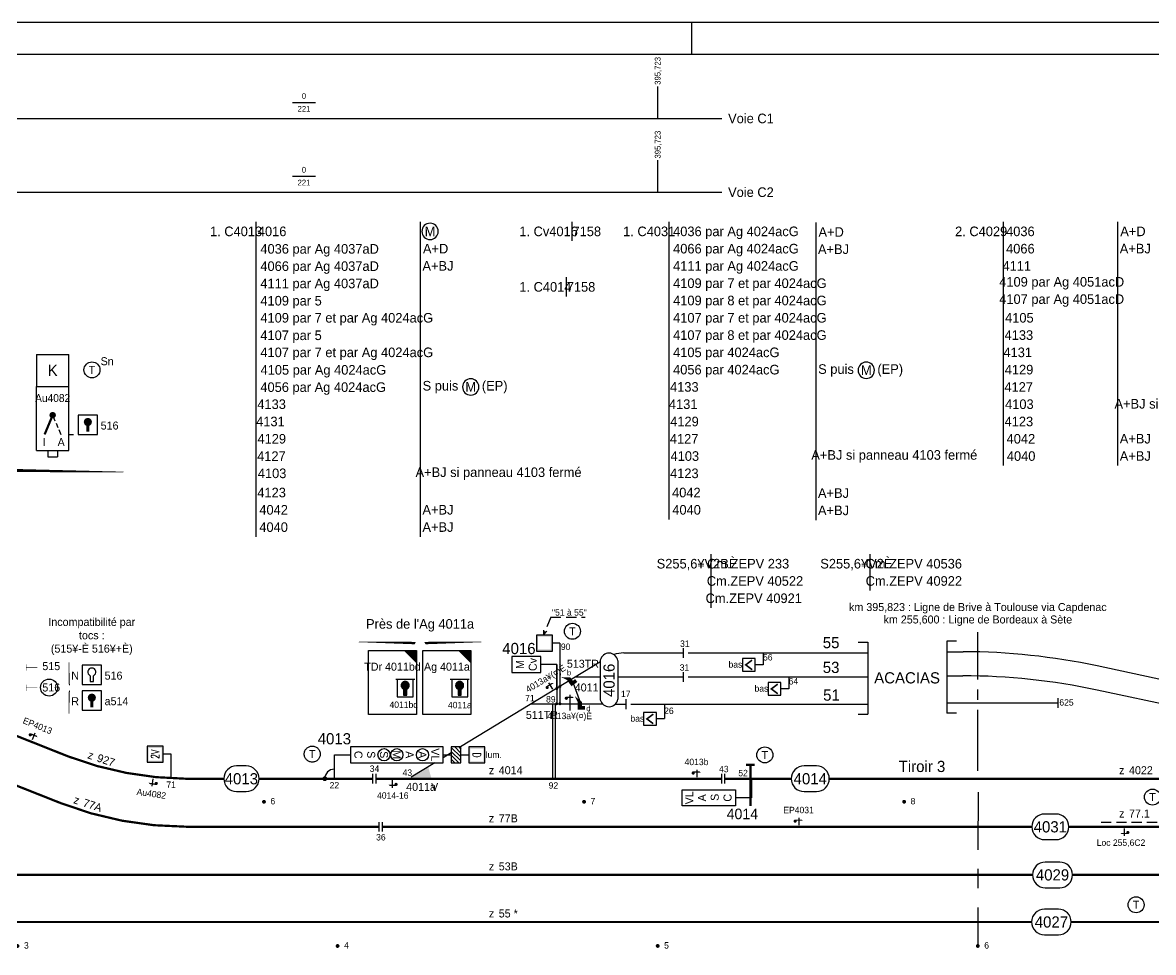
# Model space of a CAD drawing. Header units: metres. Extents: x 0 to 4410, y 0 to 594.
# Drawn here: x 1051 to 1404.3, y 303.5 to 594 of the extents above; entities that cross this region are included whole.
import ezdxf
from ezdxf.enums import TextEntityAlignment as Align

# ---------------------------------------------------------------- set-up
doc = ezdxf.new("R2010")
doc.units = ezdxf.units.M
for name, pattern in [('AXES', [36, 18, -6, 6, -6]), ('AXES2', [28.575, 19.05, -3.175, 3.175, -3.175]), ('CACHE', [9.525, 6.35, -3.175]), ('CACHE2', [4.7625, 3.175, -1.5875]), ('CONTINU', [5000, 5000, 0]), ('DISCONTINU', [0.75, 0.5, -0.25]), ('POSE', [4.8, 3.2, -1.6])]:
    doc.linetypes.add(name, pattern=pattern)
for name, color, linetype in [('FORMAT', 7, 'Continuous'), ('PROFIL', 7, 'Continuous'), ('ptce', 7, 'CONTINU'), ('voies', 7, 'Continuous')]:
    doc.layers.add(name, color=color, linetype=linetype)
doc.layers.add('Pk invisible', color=250, linetype='Continuous', plot=False)
doc.styles.add('es_norme', font='es_isocp.shx')
doc.styles.add('ISO8C1', font='es_isocp.shx')
doc.styles.add('SIMPLEX', font='simplex', dxfattribs={"width": 0.7})

# ---------------------------------------------------------------- blocks, each defined once
blk = doc.blocks.new('*X20')
at = {"color": 0, "linetype": 'Continuous'}
for p, q in [((200.5, 65.62), (202.38, 67.5)), ((200.5, 66.86), (201.14, 67.5)), ((200.62, 64.5), (203.62, 67.5)), ((201.86, 64.5), (204.86, 67.5)), ((203.09, 64.5), (205.5, 66.91)), ((204.33, 64.5), (205.5, 65.67))]:
    blk.add_line(p, q, dxfattribs=at)
blk = doc.blocks.new('BJ')
at = {"linetype": 'Continuous'}
for p, q in [((2.5, 5.5), (-2.5, 5.5)), ((-2.5, 5.5), (-2.5, 2.5)), ((2.5, 2.5), (2.5, 5.5)), ((-2.5, 2.5), (0, 2.5)), ((0, 0), (0, 2.5)), ((0, 2.5), (2.5, 2.5))]:
    blk.add_line(p, q, dxfattribs=at)
blk.add_blockref('*X20', (-203, -62), dxfattribs=at)
blk = doc.blocks.new('TEL')
blk.add_circle((0, 0), 2.5)
at = {"linetype": 'Continuous', "style": 'ISO8C1'}
blk.add_attdef('TEXTEG', text='', height=2.5, dxfattribs=at).set_placement((-4, -1), align=Align.RIGHT)
at = {"style": 'ISO8C1'}
blk.add_attdef('OO', text='', height=2.5, dxfattribs=at).set_placement((0, 0), align=Align.MIDDLE)
at = {"linetype": 'Continuous', "style": 'ISO8C1'}
blk.add_attdef('TEXTED', (4, -1), '', height=2.5, dxfattribs=at)
blk = doc.blocks.new('PTEAG')
blk.add_line((0, 1.5), (0, -1.5))
blk = doc.blocks.new('com1c')
at = {"linetype": 'CONTINU'}
for p, q in [((0, 0), (0, 20)), ((0, 20), (15, 20)), ((15, 20), (15, 0)), ((10.98, 7.93), (10.98, 6.08)), ((11.98, 6.08), (11.98, 7.93)), ((10.98, 6.08), (11.98, 6.08)), ((15, 0), (0, 0))]:
    blk.add_line(p, q, dxfattribs=at)
blk.add_arc((11.48, 9.08), 1.25, 293.5782, 246.4218, dxfattribs=at)
at = {"linetype": 'CONTINU', "style": 'es_norme'}
for tag, height, p in [('C000', 2.5, (7.5, 13.7)), ('000', 2, (11.53, 1.96))]:
    blk.add_attdef(tag, text='', height=height, dxfattribs=at).set_placement(p, align=Align.CENTER)
blk = doc.blocks.new('cap1c')
at = {"linetype": 'CONTINU'}
for p, q in [((-6, 11), (-6, 5.5)), ((-1, 5.5), (-1, 11)), ((-6, 5.5), (-1, 5.5))]:
    blk.add_line(p, q, dxfattribs=at)
at = {"linetype": 'CONTINU', "const_width": 0.5}
blk.add_lwpolyline([(-0.5, 11), (-6.5, 11)], dxfattribs=at)
blk = doc.blocks.new('CLEP')
for points in [[(-1.11, 0.64), (1.11, 0.64), (-1.28, 0), (1.28, 0)], [(-1.28, 0), (1.28, 0), (-1.11, -0.64), (1.11, -0.64)], [(-0.64, 1.11), (0.64, 1.11), (-1.11, 0.64), (1.11, 0.64)], [(0, 1.28), (0, 1.28), (-0.64, 1.11), (0.64, 1.11)], [(-1.11, -0.64), (1.11, -0.64), (-0.64, -1.11), (0.64, -1.11)], [(-0.64, -1.11), (0.64, -1.11), (-0.5, -1.14), (0.5, -1.14)], [(-0.5, -1.14), (0.5, -1.14), (-0.5, -3), (0.5, -3)]]:
    blk.add_solid(points)
blk = doc.blocks.new('CHEVPH')
for p, q in [((-2, 6.5), (-2, 2.5)), ((2, 6.5), (-2, 6.5)), ((2, 2.5), (2, 6.5)), ((-2, 2.5), (0, 2.5)), ((0, 2.5), (2, 2.5)), ((0, 0), (0, 2.5))]:
    blk.add_line(p, q)
at = {"const_width": 0.5}
blk.add_lwpolyline([(-1.5, 3.5), (0, 5.5), (1.5, 3.5)], dxfattribs=at)
blk = doc.blocks.new('TDRI')
at = {"linetype": 'Continuous'}
for points in [[(-0.02, 0.4), (1.48, 0.4), (2.48, 2.4)], [(-0.02, -1), (1.48, -1), (-0.02, 0.4), (1.48, 0.4)], [(-1.02, -2.25), (1.48, -2.25), (-1.02, -1), (1.48, -1)]]:
    blk.add_solid(points, dxfattribs=at)
blk = doc.blocks.new('*U47', base_point=(5107.38, 2351.67))
at = {"linetype": 'Continuous'}
for p, q in [((5110.59, 2351.67), (5110.59, 2374.8)), ((5111.39, 2351.67), (5111.39, 2374.8))]:
    blk.add_line(p, q, dxfattribs=at)
blk = doc.blocks.new('TCR')
at = {"linetype": 'Continuous'}
for p, q in [((2.5, 7.5), (-2.5, 7.5)), ((-2.5, 7.5), (-2.5, 2.5)), ((2.5, 2.5), (2.5, 7.5)), ((-2.5, 2.5), (0, 2.5)), ((0, 0), (0, 2.5)), ((0, 2.5), (2.5, 2.5))]:
    blk.add_line(p, q, dxfattribs=at)
for points in [[(-2.5, 7.5), (2.5, 7.5), (-2, 7), (2, 7)], [(-2.5, 2.5), (-2.5, 7.5), (-2, 3), (-2, 7)], [(2.5, 7.5), (2.5, 2.5), (2, 7), (2, 3)], [(2.5, 2.5), (-2.5, 2.5), (2, 3), (-2, 3)]]:
    blk.add_solid(points, dxfattribs=at)
at = {"linetype": 'Continuous', "style": 'SIMPLEX', "width": 0.7}
blk.add_attdef('OO', text='', height=2.5, dxfattribs=at).set_placement((0, 5), align=Align.MIDDLE)
blk = doc.blocks.new('nzone')
at = {"style": 'es_norme'}
blk.add_text('z', height=2.5, dxfattribs=at).set_placement((-1.78, 1.41))
blk.add_attdef('ZONE', (1.31, 1.41), '', height=2.5, dxfattribs=at)
blk = doc.blocks.new('vcm')
at = {"linetype": 'Continuous'}
for p, q in [((0, 0), (0, 20)), ((0, 20), (10, 20)), ((10, 0), (10, 20)), ((0, 0), (10, 0))]:
    blk.add_line(p, q, dxfattribs=at)
for p, q in [((5, 11), (5.65, 9.21)), ((6.05, 8.53), (6.63, 7.16)), ((6.88, 6.57), (7.55, 4.98))]:
    blk.add_line(p, q)
at = {"const_width": 0.7}
blk.add_lwpolyline([(5, 11), (2.49, 4.97)], dxfattribs=at)
at = {"const_width": 1}
blk.add_lwpolyline([(4.5, 11, 1), (5.5, 11, 1)], format="xyb", close=True, dxfattribs=at)
at = {"linetype": 'Continuous', "style": 'es_norme'}
blk.add_attdef('AU000', text='', height=2.5, dxfattribs=at).set_placement((5, 15.1), align=Align.CENTER)
at = {"linetype": 'DISCONTINU', "style": 'es_norme'}
for tag, p in [('G', (2.34, 1.32)), ('D', (7.66, 1.32))]:
    blk.add_attdef(tag, text='', height=2.5, dxfattribs=at).set_placement(p, align=Align.CENTER)
blk = doc.blocks.new('kdamc')
at = {"linetype": 'CONTINU'}
for p, q in [((-5, 10), (-5, 0)), ((-5, 10), (5, 10)), ((5, 0), (5, 10)), ((-5, 0), (5, 0))]:
    blk.add_line(p, q, dxfattribs=at)
at = {"linetype": 'CONTINU', "style": 'es_norme'}
blk.add_text('K', height=3.5, dxfattribs=at).set_placement((0, 5), align=Align.MIDDLE)
blk = doc.blocks.new('van')
at = {"linetype": 'Continuous'}
for p, q in [((3.5, 0), (3.5, -2)), ((6.5, 0), (6.5, -2)), ((3.5, -2), (6.5, -2))]:
    blk.add_line(p, q, dxfattribs=at)
blk = doc.blocks.new('lev')
at = {"linetype": 'CONTINU', "const_width": 0.15}
for points in [[(-2.5, 0), (1, 0)], [(1, 1), (1, -1)]]:
    blk.add_lwpolyline(points, dxfattribs=at)
blk = doc.blocks.new('CLEV')
at = {"linetype": 'Continuous'}
for p, q in [((-0.5, -1.15), (-0.5, -3)), ((-0.5, -3), (0.5, -3)), ((0.5, -3), (0.5, -1.15))]:
    blk.add_line(p, q, dxfattribs=at)
blk.add_arc((0, 0), 1.25, 293.5782, 246.4218, dxfattribs=at)
blk = doc.blocks.new('PDI_')
at = {"linetype": 'AXES'}
blk.add_line((0, 2.81), (0, 0.5), dxfattribs=at)
at = {"const_width": 0.5}
blk.add_lwpolyline([(-1.36, 1.78, 1), (-0.86, 1.78, 1)], format="xyb", close=True, dxfattribs=at)
blk.add_solid([(-1.11, 2.28), (0.89, 2.28), (-0.62, 1.88), (1.29, 1.88)])
at = {"style": 'ISO8C1'}
blk.add_attdef('TYPE', text='', height=2.5, dxfattribs=at).set_placement((-3.46, 1.11), align=Align.RIGHT)
blk.add_attdef('XX', text='', height=2, dxfattribs=at).set_placement((-0.07, 4.25), align=Align.CENTER)
blk = doc.blocks.new('HM')
at = {"const_width": 0.6}
blk.add_lwpolyline([(-0.3, 0, 1), (0.3, 0, 1)], format="xyb", close=True, dxfattribs=at)
at = {"color": 7, "linetype": 'Continuous', "style": 'es_norme', "flags": 1}
blk.add_attdef('KI', (2.01, 1.77), '', height=2, dxfattribs=at)
at = {"linetype": 'Continuous', "style": 'es_norme'}
blk.add_attdef('HM', (2.02, -0.81), '', height=2, dxfattribs=at)
blk = doc.blocks.new('FLSIG-DR')
at = {"linetype": 'Continuous'}
blk.add_lwpolyline([(2.12, -2.12, 0, 0.8, 0), (1.39, -1.39, 0, 0, 0), (0, 0, 0, 0, 0)], format="xyseb", dxfattribs=at)
blk = doc.blocks.new('*U147', base_point=(2163.19, 535.5))
at = {"color": 0, "linetype": 'Continuous'}
blk.add_line((2179.59, 540), (2179.59, 534), dxfattribs=at)
at = {"color": 0, "linetype": 'Continuous', "style": 'es_norme'}
blk.add_text('1. Cv4016', height=3, dxfattribs=at).set_placement((2163.19, 535.5))
blk.add_text('7158', height=3, dxfattribs=at).set_placement((2184.27, 537), align=Align.MIDDLE)
blk = doc.blocks.new('*U148', base_point=(2203.3, 535.5))
at = {"color": 0, "linetype": 'Continuous'}
blk.add_line((2217.9, 540), (2217.9, 534), dxfattribs=at)
at = {"color": 0, "linetype": 'Continuous', "style": 'es_norme'}
blk.add_text('1. C4014', height=3, dxfattribs=at).set_placement((2203.3, 535.5))
blk.add_text('7158', height=3, dxfattribs=at).set_placement((2222.58, 537), align=Align.MIDDLE)
blk = doc.blocks.new('DECLIV0')
blk.add_line((-3.6, 0), (3.6, 0))
at = {"linetype": 'CONTINU', "style": 'ISO8C1', "flags": 1}
blk.add_attdef('PK', text='', height=1.8, dxfattribs=at).set_placement((0, 6.39), align=Align.MIDDLE)
at = {"linetype": 'CONTINU', "style": 'ISO8C1'}
for tag, p in [('DECLI', (0, 2)), ('DISTANCE', (0, -2))]:
    blk.add_attdef(tag, text='', height=1.8, dxfattribs=at).set_placement(p, align=Align.MIDDLE)
blk = doc.blocks.new('*U165', base_point=(1249.1, 423.44))
at = {"color": 0, "linetype": 'Continuous'}
blk.add_line((1266.04, 427.94), (1266.04, 411.14), dxfattribs=at)
at = {"color": 0, "linetype": 'Continuous', "style": 'es_norme'}
blk.add_text('S255,6¥V2BÈ', height=3, dxfattribs=at).set_placement((1249.1, 423.44))
for s, p in [('Cm.ZEPV 233', (1277.68, 424.94)), ('Cm.ZEPV 40522', (1279.81, 419.54)), ('Cm.ZEPV 40921', (1279.42, 414.14))]:
    blk.add_text(s, height=3, dxfattribs=at).set_placement(p, align=Align.MIDDLE)
blk = doc.blocks.new('*U166', base_point=(1300.2, 423.44))
at = {"color": 0, "linetype": 'Continuous'}
blk.add_line((1315.67, 427.94), (1315.67, 416.54), dxfattribs=at)
at = {"color": 0, "linetype": 'Continuous', "style": 'es_norme'}
blk.add_text('S255,6¥V2È', height=3, dxfattribs=at).set_placement((1300.2, 423.44))
for s, p in [('Cm.ZEPV 40536', (1329.42, 424.94)), ('Cm.ZEPV 40922', (1329.44, 419.54))]:
    blk.add_text(s, height=3, dxfattribs=at).set_placement(p, align=Align.MIDDLE)

msp = doc.modelspace()

# ---------------------------------------------------------------- linework, layer by layer
at = {"linetype": 'Continuous'}
for p, q in [((1123.901, 531.774), (1123.901, 433.374)), ((1175.194, 531.774), (1175.194, 433.374)), ((1252.847, 531.774), (1252.847, 450.174)), ((1298.77, 531.582), (1298.77, 449.982)), ((1357.364, 531.774), (1357.364, 455.574)), ((1393.054, 531.774), (1393.054, 455.574)), ((1252.847, 450.174), (1252.847, 438.774)), ((1298.77, 449.982), (1298.77, 438.582)), ((1213.804, 402.859), (1213.833, 404.205)), ((1213.804, 402.859), (1214.734, 403.832)), ((1211.527, 402.649), (1211.527, 397.649)), ((1216.527, 402.649), (1211.527, 402.649)), ((1218.884, 400.149), (1216.306, 400.149)), ((1216.527, 400.149), (1216.527, 402.649)), ((1216.527, 397.649), (1216.527, 400.149)), ((1211.527, 397.649), (1216.527, 397.649)), ((1231.463, 394.769), (1231.463, 382.454)), ((1236.968, 394.628), (1236.968, 382.57)), ((1425.301, 384.711), (1386.703, 392.982)), ((1425.301, 377.149), (1386.703, 385.42)), ((1221.959, 381.609), (1221.959, 379.047))]:
    msp.add_line(p, q, dxfattribs=at)
at = {"color": 0, "linetype": 'Continuous'}
for p, q in [((1178.304, 531.324), (1178.294, 531.324)), ((1178.294, 526.224), (1178.304, 526.224)), ((1314.586, 487.932), (1314.576, 487.932)), ((1191.01, 482.724), (1191, 482.724)), ((1314.576, 482.832), (1314.586, 482.832)), ((1191, 477.624), (1191.01, 477.624))]:
    msp.add_line(p, q, dxfattribs=at)
for p, q in [((1065.393, 465.351), (1066.893, 465.351)), ((1218.884, 400.149), (1218.884, 381.084)), ((1312.034, 400.403), (1315.082, 400.403)), ((1315.082, 400.403), (1315.082, 377.907)), ((1339.724, 400.767), (1339.724, 378.271)), ((1342.771, 400.767), (1339.724, 400.767)), ((1238.798, 397.057), (1257.411, 397.057)), ((1257.411, 398.554), (1257.411, 395.515)), ((1258.961, 397.057), (1315.082, 397.057)), ((1282.411, 397.057), (1282.411, 393.321)), ((1339.724, 397.421), (1344.797, 397.421)), ((1231.299, 394.172), (1187.853, 367.67)), ((1217.879, 393.443), (1217.863, 381.084)), ((1223.752, 389.557), (1231.463, 389.557)), ((1236.968, 389.557), (1257.338, 389.557)), ((1257.338, 391.022), (1257.338, 387.984)), ((1258.888, 389.557), (1315.082, 389.557)), ((1290.411, 389.557), (1290.411, 385.821)), ((1339.724, 389.921), (1344.77, 389.921)), ((1239.48, 382.563), (1239.48, 379.524)), ((1210.037, 381.109), (1232.178, 381.109)), ((1236.206, 381.084), (1239.48, 381.084)), ((1241.03, 381.084), (1315.082, 381.084)), ((1251.506, 381.084), (1251.506, 376.616)), ((1339.724, 381.448), (1374.398, 381.448)), ((1342.771, 378.271), (1339.724, 378.271)), ((1312.034, 377.907), (1315.082, 377.907)), ((1097.411, 357.892), (1097.411, 365.392)), ((1184.911, 365.844), (1182.411, 364.322)), ((1179.825, 362.747), (1172.433, 358.247)), ((1257.045, 349.288), (1257.045, 354.288)), ((1257.045, 354.288), (1273.735, 354.288)), ((1273.735, 354.288), (1273.735, 349.288)), ((1273.735, 349.288), (1257.045, 349.288))]:
    msp.add_line(p, q)
at = {"linetype": 'POSE'}
for q in [(1213.804, 402.859), (1226.741, 408.224)]:
    msp.add_line((1216.001, 408.224), q, dxfattribs=at)
at = {"linetype": 'AXES2'}
msp.add_line((1349.443, 360.187), (1349.443, 403.512), dxfattribs=at)
at = {"linetype": 'CACHE'}
msp.add_line((1222.985, 387.604), (1225.317, 381.39), dxfattribs=at)
at = {"linetype": 'AXES'}
msp.add_line((1349.491, 353.572), (1349.411, 305.5), dxfattribs=at)
at = {"linetype": 'CACHE2'}
msp.add_line((1387.959, 344.229), (1430.398, 344.229), dxfattribs=at)
at = {"linetype": 'Continuous'}
for points in [[(1068.393, 465.351), (1074.393, 465.351), (1074.393, 471.351), (1068.393, 471.351)], [(1212.879, 395.943), (1203.879, 395.943), (1203.879, 390.943), (1212.879, 390.943)], [(1153.411, 362.747), (1182.411, 362.747), (1182.411, 367.747), (1153.411, 367.747)]]:
    msp.add_lwpolyline(points, close=True, dxfattribs=at)
for points, format in [([(1084.021, 456.184, 0, 0, 0), (1082.521, 453.586, 0.2, 1.2, 0), (1038.743, 454.186, 0, 0, 0), (1037.243, 451.588, 0, 0, 0), (1035.743, 454.186, 1.2, 0.2, 0), (991.964, 453.586, 0, 0, 0), (990.464, 456.184, 0, 0, 0)], "xyseb"), ([(1154.568, 397.922, 0, 0, 0), (1156.068, 400.52, 0.2, 0.765, 0), (1173.683, 400.138, 0, 0, 0), (1175.183, 402.736, 0, 0, 0), (1176.683, 400.138, 0.765, 0.2, 0), (1194.298, 400.52, 0, 0, 0), (1195.798, 397.922, 0, 0, 0)], "xyseb"), ([(1117.845, 353.747), (1120.86, 353.747, 1), (1120.86, 361.747), (1117.845, 361.747, 1), (1117.845, 353.747, 1)], "xyb"), ([(1295.125, 353.747), (1299.032, 353.747, 1), (1299.032, 361.747), (1295.125, 361.747, 1), (1295.125, 353.747, 1)], "xyb"), ([(1370.288, 338.729), (1373.867, 338.729, 1), (1373.867, 346.729), (1370.288, 346.729, 1), (1370.288, 338.729, 1)], "xyb"), ([(1370.51, 323.711), (1375.02, 323.711, 1), (1375.02, 331.711), (1370.51, 331.711, 1), (1370.51, 323.711, 1)], "xyb"), ([(1370.246, 309), (1374.596, 309, 1), (1374.596, 317), (1370.246, 317, 1), (1370.246, 309, 1)], "xyb")]:
    msp.add_lwpolyline(points, format=format, dxfattribs=at)
for points, const_width in [([(926.208, 404.288), (1062.801, 350.18)], 0.7), ([(1026.181, 380.254), (1065.407, 364.661)], 0.7), ([(1277.031, 362.109), (1279.719, 362.109)], 0.8), ([(1278.411, 362.133), (1278.411, 349.28)], 0.8), ([(1102.073, 357.747), (1113.845, 357.747)], 0.7), ([(1124.86, 357.747), (1160.411, 357.747)], 0.7), ([(1161.411, 357.747), (1269.411, 357.747)], 0.7), ([(1270.411, 357.747), (1291.125, 357.747)], 0.7), ([(1303.032, 357.747), (1452.398, 357.747)], 0.7), ([(1102, 342.729), (1162.411, 342.729)], 0.7), ([(1163.411, 342.729), (1366.288, 342.729)], 0.7), ([(1377.867, 342.729), (1430.398, 342.729)], 0.7), ([(1021.911, 327.711), (1366.51, 327.711)], 0.7), ([(1379.02, 327.711), (1430.398, 327.711)], 0.7), ([(920.233, 313), (1366.246, 313)], 0.7), ([(1378.596, 313), (1433.398, 313)], 0.7)]:
    msp.add_lwpolyline(points, dxfattribs=dict(const_width=const_width))
for points in [[(1217.879, 385.943), (1217.879, 393.443), (1212.879, 393.443)], [(1148.411, 357.747), (1148.411, 365.247), (1153.411, 365.247)], [(1278.735, 357.788), (1278.735, 351.788), (1273.735, 351.788)]]:
    msp.add_lwpolyline(points, dxfattribs=at)
at = {"const_width": 0.46}
for points in [[(1217.649, 385.943, 1), (1218.109, 385.943, 1)], [(1218.638, 386.591, 1), (1219.098, 386.591, 1)], [(1217.618, 381.186, 1), (1218.078, 381.186, 1)], [(1218.638, 381.186, 1), (1219.098, 381.186, 1)]]:
    msp.add_lwpolyline(points, format="xyb", close=True, dxfattribs=at)
at = {"linetype": 'Continuous', "const_width": 0.7}
for points in [[(1102.073, 357.747, -0.0889428), (1065.407, 364.661)], [(1102.089, 342.76, -0.093449), (1062.801, 350.18)]]:
    msp.add_lwpolyline(points, format="xyb", dxfattribs=at)
at = {"linetype": 'Continuous', "const_width": 0.75}
msp.add_lwpolyline([(1145.036, 357.747, 1), (1145.786, 357.747, 1)], format="xyb", close=True, dxfattribs=at)
at = {"linetype": 'Continuous'}
for centre, radius in [((1059.268, 386.234), 2.664), ((1163.911, 365.247), 1.9), ((1167.911, 365.247), 1.9), ((1175.911, 365.247), 1.9)]:
    msp.add_circle(centre, radius, dxfattribs=at)
at = {"color": 0, "linetype": 'Continuous'}
for centre, start, end in [((1178.294, 528.774), 90, 270), ((1178.304, 528.774), 270, 90), ((1314.576, 485.382), 90, 270), ((1314.586, 485.382), 270, 90), ((1191, 480.174), 90, 270), ((1191.01, 480.174), 270, 90)]:
    msp.add_arc(centre, 2.55, start, end, dxfattribs=at)
at = {"linetype": 'Continuous'}
for centre, radius, start, end in [((1234.204, 394.187), 2.805, 9.71936, 167.77175), ((1344.797, 197.421), 200, 77.90533, 90), ((1344.438, 189.274), 200.647, 77.84014, 89.91527), ((1234.204, 383.049), 2.805, 192.22825, 350.28064), ((1148.411, 357.747), 3, 90, 180)]:
    msp.add_arc(centre, radius, start, end, dxfattribs=at)
msp.add_arc((1238.798, 387.057), 10, 90, 108.08285)
for points in [[(1211.527, 397.649), (1211.527, 402.649), (1212.027, 398.149), (1212.027, 402.149)], [(1211.527, 402.649), (1216.527, 402.649), (1212.027, 402.149), (1216.027, 402.149)], [(1216.527, 402.649), (1216.527, 397.649), (1216.027, 402.149), (1216.027, 398.149)], [(1174.059, 397.815), (1170.059, 397.815), (1174.059, 393.815)], [(1191.059, 397.815), (1187.059, 397.815), (1191.059, 393.815)], [(1216.527, 397.649), (1211.527, 397.649), (1216.027, 398.149), (1212.027, 398.149)]]:
    msp.add_solid(points, dxfattribs=at)
at = {"layer": 'FORMAT', "linetype": 'Continuous', "ltscale": 0.8}
msp.add_line((1260, 594), (1260, 584), dxfattribs=at)
for points in [[(0, 0), (4410, 0), (4410, 594), (0, 594)], [(10, 10), (4400, 10), (4400, 584), (10, 584)]]:
    msp.add_lwpolyline(points, close=True, dxfattribs=at)
at = {"layer": 'PROFIL', "linetype": 'Continuous'}
for p, q in [((1249.407, 564.065), (1249.407, 574.065)), ((178.657, 564.065), (1269.407, 564.065)), ((1249.407, 541.024), (1249.407, 551.024)), ((177.657, 541.024), (1269.407, 541.024))]:
    msp.add_line(p, q, dxfattribs=at)
at = {"layer": 'ptce', "linetype": 'Continuous'}
msp.add_lwpolyline([(1066.837, 377.297, 0, 0, 0), (1065.45, 378.098, 0.2, 0.32, 0), (1065.61, 385.306, 0, 0, 0), (1064.222, 386.107, 0, 0, 0), (1065.61, 386.908, 0.32, 0.2, 0), (1065.45, 394.116, 0, 0, 0), (1066.837, 394.917, 0, 0, 0)], format="xyseb", dxfattribs=at)
for points in [[(1069.626, 387.223), (1075.626, 387.223), (1075.626, 393.223), (1069.626, 393.223)], [(1069.626, 379.223), (1075.626, 379.223), (1075.626, 385.223), (1069.626, 385.223)]]:
    msp.add_lwpolyline(points, close=True, dxfattribs=at)
at = {"layer": 'voies', "linetype": 'Continuous'}
for p, q in [((1160.411, 356.247), (1160.411, 359.247)), ((1161.411, 356.247), (1161.411, 359.247)), ((1269.411, 356.247), (1269.411, 359.247)), ((1270.411, 356.247), (1270.411, 359.247)), ((1162.411, 341.229), (1162.411, 344.229)), ((1163.411, 341.229), (1163.411, 344.229))]:
    msp.add_line(p, q, dxfattribs=at)
msp.add_solid([(1171.736, 357.821), (1178.736, 357.821), (1177.708, 361.473)], dxfattribs=at)

# ---------------------------------------------------------------- block references
at = {"linetype": 'Continuous'}
for name, p in [('*U147', (1206.182, 527.274)), ('*U148', (1206.182, 509.931)), ('CLEP', (1071.393, 469.226)), ('*U165', (1249.1, 423.443)), ('*U166', (1300.203, 423.443)), ('cap1c', (1174.059, 377.815)), ('cap1c', (1191.059, 377.815)), ('CLEP', (1170.541, 386.893)), ('CLEP', (1187.541, 386.893)), ('*U47', (1213.428, 357.979))]:
    msp.add_blockref(name, p, dxfattribs=at)
for name, p in [('kdamc', (1060.393, 480.351)), ('van', (1055.393, 460.351)), ('PTEAG', (1374.398, 381.448))]:
    msp.add_blockref(name, p)
ref = msp.add_blockref('TEL', (1072.68, 485.499))
ref.add_attrib('OO', 'T', dxfattribs={"height": 2.5, "style": 'ISO8C1'}).set_placement((1072.68, 485.499), align=Align.MIDDLE)
ref.add_attrib('TEXTED', 'Sn', (1075.374, 486.956), dxfattribs={"linetype": 'Continuous', "height": 2.5, "style": 'ISO8C1'})
ref = msp.add_blockref('vcm', (1055.393, 460.351))
ref.add_attrib('AU000', 'Au4082', dxfattribs={"linetype": 'Continuous', "height": 2.5, "style": 'es_norme', "width": 0.95}).set_placement((1060.393, 475.451), align=Align.CENTER)
ref.add_attrib('G', 'I', dxfattribs={"linetype": 'DISCONTINU', "height": 2.5, "style": 'es_norme'}).set_placement((1057.734, 461.673), align=Align.CENTER)
ref.add_attrib('D', 'A', dxfattribs={"linetype": 'DISCONTINU', "height": 2.5, "style": 'es_norme'}).set_placement((1063.053, 461.673), align=Align.CENTER)
for name, p, values in [('TEL', (1222.765, 403.817), {'OO': 'T'}), ('com1c', (1176.059, 377.815), {'C000': 'Ag 4011a', '000': '4011a'}), ('TEL', (1282.885, 365.182), {'OO': 'T'}), ('nzone', (1395.351, 357.747), {'ZONE': '4022'}), ('TEL', (1403.993, 352.029), {'OO': 'T'}), ('PDI_', (1293.493, 342.729), {'XX': 'EP4031'}), ('nzone', (1395.351, 344.229), {'ZONE': '77.1'}), ('TEL', (1398.871, 318.358), {'OO': 'T'})]:
    msp.add_blockref(name, p, dxfattribs=at).add_auto_attribs(values)
ref = msp.add_blockref('com1c', (1159.059, 377.815), dxfattribs=at)
ref.add_attrib('C000', 'TDr 4011bd', dxfattribs={"linetype": 'CONTINU', "height": 2.5, "style": 'es_norme'}).set_placement((1166.559, 391.515), align=Align.CENTER)
ref.add_attrib('000', '4011bd', dxfattribs={"linetype": 'CONTINU', "height": 2, "style": 'es_norme'}).set_placement((1170.087, 379.883), align=Align.CENTER)
at = {"rotation": 180}
for p in [(1053.087, 392.469), (1053.087, 386.182)]:
    msp.add_blockref('lev', p, dxfattribs=at)
at = {"linetype": 'AXES'}
ref = msp.add_blockref('PDI_', (1216.77, 385.309), dxfattribs=dict(at, rotation=30.99999999999999))
ref.add_attrib('XX', '4013a¥(¤)È', dxfattribs={"height": 2, "rotation": 31, "style": 'ISO8C1'}).set_placement((1214.94, 388.207), align=Align.CENTER)
at = {"linetype": 'Continuous', "xscale": -1}
for rotation in [69.2617094011134, 100.7341387566909]:
    msp.add_blockref('FLSIG-DR', (1212.879, 393.443), dxfattribs=dict(at, rotation=rotation))
at = {"linetype": 'Continuous'}
for name, p, rotation in [('CHEVPH', (1282.411, 393.321), 90), ('CHEVPH', (1290.411, 385.821), 90), ('CHEVPH', (1251.522, 376.442), 90), ('BJ', (1182.411, 365.17), 270)]:
    msp.add_blockref(name, p, dxfattribs=dict(at, rotation=rotation))
at = {"linetype": 'Continuous', "xscale": -0.8999999999999043, "yscale": 0.8999999999999773, "zscale": 0.9, "rotation": 36.10725825869844}
msp.add_blockref('TDRI', (1222.355, 389.081), dxfattribs=at)
at = {"linetype": 'AXES'}
ref = msp.add_blockref('PDI_', (1221.958, 381.109), dxfattribs=dict(at, rotation=359.832422292436))
ref.add_attrib('XX', '4013a¥(¤)È', dxfattribs={"height": 2, "rotation": 359.83242, "style": 'ISO8C1'}).set_placement((1221.904, 376.374), align=Align.CENTER)
at = {"linetype": 'Continuous', "xscale": -0.900000000000091, "yscale": 0.8999999999999773, "zscale": 0.9}
msp.add_blockref('TDRI', (1225.735, 381.402), dxfattribs=at)
at = {"color": 4, "linetype": 'Continuous', "rotation": 338}
msp.add_blockref('PDI_', (1053.766, 369.415), dxfattribs=at).add_auto_attribs({'XX': 'EP4013'})
for name, p, rotation, values in [('TCR', (1097.411, 365.392), 90, {'OO': '2V'}), ('nzone', (1072.346, 362.291), 341.658557713146, {'ZONE': '927'}), ('nzone', (1067.958, 348.276), 341.658557713146, {'ZONE': '77A'})]:
    msp.add_blockref(name, p, dxfattribs=dict(rotation=rotation)).add_auto_attribs(values)
at = {"linetype": 'Continuous', "rotation": 270}
msp.add_blockref('TCR', (1187.911, 365.17), dxfattribs=at).add_auto_attribs({'OO': 'D'})
at = {"linetype": 'AXES'}
msp.add_blockref('PDI_', (1261.612, 357.747), dxfattribs=at).add_auto_attribs({'XX': '4013b'})
for name, p, values in [('nzone', (1198.449, 357.747), {'ZONE': '4014'}), ('HM', (1126.411, 350.557), {'HM': '6'}), ('HM', (1226.411, 350.557), {'HM': '7'}), ('HM', (1326.411, 350.557), {'HM': '8'}), ('nzone', (1198.449, 342.729), {'ZONE': '77B'}), ('nzone', (1198.449, 327.711), {'ZONE': '53B'}), ('nzone', (1198.449, 313), {'ZONE': '55 *'}), ('HM', (1049.411, 305.5), {'HM': '3'}), ('HM', (1149.411, 305.5), {'HM': '4'}), ('HM', (1249.411, 305.5), {'HM': '5'}), ('HM', (1349.411, 305.5), {'HM': '6'})]:
    msp.add_blockref(name, p).add_auto_attribs(values)
at = {"color": 4, "linetype": 'Continuous'}
ref = msp.add_blockref('PDI_', (1091.908, 358.199), dxfattribs=dict(at, rotation=171.7884258225328))
ref.add_attrib('XX', 'Au4082', dxfattribs={"height": 2, "rotation": 351.78843, "style": 'ISO8C1'}).set_placement((1091.093, 352.086), align=Align.CENTER)
at = {"linetype": 'AXES'}
ref = msp.add_blockref('PDI_', (1166.574, 357.76), dxfattribs=dict(at, rotation=180))
ref.add_attrib('XX', '4014-16', dxfattribs={"height": 2, "style": 'ISO8C1'}).set_placement((1166.64, 353.512), align=Align.TOP_CENTER)
at = {"linetype": 'Continuous'}
ref = msp.add_blockref('PDI_', (1395.204, 342.729), dxfattribs=dict(at, rotation=180))
ref.add_attrib('XX', 'Loc 255,6C2', dxfattribs={"height": 2, "style": 'ISO8C1'}).set_placement((1394.16, 336.78), align=Align.CENTER)
at = {"layer": 'PROFIL', "linetype": 'Continuous'}
for p in [(1138.907, 569.065), (1138.907, 546.024)]:
    msp.add_blockref('DECLIV0', p, dxfattribs=at).add_auto_attribs({'DECLI': '0', 'DISTANCE': '221'})
at = {"layer": 'ptce', "linetype": 'Continuous'}
for name, p in [('CLEV', (1072.626, 391.098)), ('CLEP', (1072.626, 383.098))]:
    msp.add_blockref(name, p, dxfattribs=at)
msp.add_blockref('TEL', (1141.493, 365.449), dxfattribs=at).add_auto_attribs({'OO': 'T'})

# ---------------------------------------------------------------- texts
at = {"linetype": 'Continuous', "style": 'es_norme'}
for s, p in [('Voie C1', (1271.407, 564.065)), ('Voie C2', (1271.407, 541.024)), ('4036 par Ag 4024acG', (1254.227, 528.774)), ('4036 par Ag 4037aD', (1125.281, 523.307)), ('4066 par Ag 4024acG', (1254.227, 523.374)), ('4066 par Ag 4037aD', (1125.281, 517.907)), ('4111 par Ag 4024acG', (1254.227, 517.974)), ('4111 par Ag 4037aD', (1125.281, 512.507)), ('4109 par 7 et par 4024acG', (1254.227, 512.574)), ('4109 par 8 et par 4024acG', (1254.227, 507.174)), ('4109 par 5', (1125.286, 507.107)), ('4109 par 7 et par Ag 4024acG', (1125.286, 501.774)), ('4107 par 7 et par 4024acG', (1254.222, 501.774)), ('4107 par 5', (1125.281, 496.307)), ('4107 par 8 et par 4024acG', (1254.222, 496.374)), ('4107 par 7 et par Ag 4024acG', (1125.286, 490.974)), ('4105 par 4024acG', (1254.222, 490.974)), ('4105 par Ag 4024acG', (1125.341, 485.507)), ('4056 par 4024acG', (1254.222, 485.574)), ('4056 par Ag 4024acG', (1125.281, 480.107))]:
    msp.add_text(s, height=3, dxfattribs=at).set_placement(p, align=Align.MIDDLE_LEFT)
for s, height, p in [('1. C4013', 3, (1109.554, 527.274)), ('1. C4031', 3, (1238.625, 527.274)), ('2. C4029', 3, (1342.327, 527.274)), ('516', 2.5, (1075.393, 466.851)), ('"51 à 55"', 2, (1216.406, 408.703)), ('511TR', 2.5, (1208.223, 376.448)), ('Tiroir 3', 3.5, (1324.705, 359.85))]:
    msp.add_text(s, height=height, dxfattribs=at).set_placement(p)
for s, height, p in [('4016', 3, (1128.955, 528.774)), ('4036', 3, (1362.718, 528.774)), ('4066', 3, (1362.718, 523.374)), ('4111', 3, (1361.594, 517.974)), ('4109 par Ag 4051acD', 3, (1375.635, 512.574)), ('4107 par Ag 4051acD', 3, (1375.629, 507.174)), ('4105', 3, (1362.406, 501.774)), ('4133', 3, (1362.256, 496.374)), ('4131', 3, (1361.894, 490.974)), ('4129', 3, (1362.301, 485.574)), ('4133', 3, (1257.739, 480.174)), ('4127', 3, (1362.194, 480.174)), ('4133', 3, (1128.793, 474.774)), ('4131', 3, (1257.377, 474.774)), ('4103', 3, (1362.406, 474.774)), ('A+BJ si panneau 4103 fermé', 3, (1418.049, 474.559)), ('4131', 3, (1128.431, 469.374)), ('4129', 3, (1257.784, 469.374)), ('4123', 3, (1362.256, 469.374)), ('4129', 3, (1128.838, 463.974)), ('4127', 3, (1257.677, 463.974)), ('4042', 3, (1362.884, 463.974)), ('4127', 3, (1128.731, 458.574)), ('4103', 3, (1257.889, 458.574)), ('A+BJ si panneau 4103 fermé', 3, (1323.33, 458.574)), ('4040', 3, (1362.955, 458.574)), ('4103', 3, (1128.943, 453.174)), ('A+BJ si panneau 4103 fermé', 3, (1199.693, 453.174)), ('4123', 3, (1257.739, 453.174)), ('4123', 3, (1128.793, 447.174)), ('4042', 3, (1258.367, 447.174)), ('A+BJ', 3, (1304.337, 446.982)), ('4042', 3, (1129.421, 441.774)), ('A+BJ', 3, (1180.761, 441.774)), ('4040', 3, (1258.438, 441.774)), ('A+BJ', 3, (1304.337, 441.582)), ('4040', 3, (1129.421, 436.374)), ('A+BJ', 3, (1180.761, 436.374)), ('52', 2, (1276.082, 359.531)), ('4013', 3.5, (1119.352, 357.747)), ('4014', 3.5, (1297.079, 357.747)), ('22', 2, (1148.411, 355.747)), ('4031', 3.5, (1372.077, 342.729)), ('4029', 3.5, (1372.765, 327.711)), ('4027', 3.5, (1372.421, 313))]:
    msp.add_text(s, height=height, dxfattribs=at).set_placement(p, align=Align.MIDDLE)
at = {"color": 0, "linetype": 'Continuous', "style": 'es_norme'}
for s, p in [('M', (1178.299, 528.774)), ('A+D', (1303.61, 528.582)), ('A+D', (1397.895, 528.774)), ('A+D', (1180.034, 523.374)), ('A+BJ', (1304.337, 523.182)), ('A+BJ', (1398.621, 523.374)), ('A+BJ', (1180.761, 517.974)), ('S puis', (1305.123, 485.382)), ('M', (1314.581, 485.382)), ('(EP)', (1322.065, 485.382)), ('S puis', (1181.547, 480.174)), ('M', (1191.005, 480.174)), ('(EP)', (1198.489, 480.174)), ('A+BJ', (1398.621, 463.974)), ('A+BJ', (1398.621, 458.574))]:
    msp.add_text(s, height=3, dxfattribs=at).set_placement(p, align=Align.MIDDLE)
at = {"linetype": 'Continuous', "style": 'es_norme'}
for s, p in [('km 395,823 : Ligne de Brive à Toulouse via Capdenac', (1349.443, 411.395)), ('km 255,600 : Ligne de Bordeaux à Sète', (1349.443, 407.512))]:
    msp.add_text(s, height=2.5, dxfattribs=at).set_placement(p, align=Align.MIDDLE_CENTER)
msp.add_text("Près de l'Ag 4011a", height=3, dxfattribs=at).set_placement((1175.183, 403.736), align=Align.BOTTOM_CENTER)
at = {"linetype": 'Continuous', "lineweight": 50, "style": 'es_norme'}
msp.add_text('4016', height=3.5, dxfattribs=at).set_placement((1206.061, 398.443), align=Align.MIDDLE_CENTER)
at = {"style": 'es_norme'}
for s, height, p in [('90', 2, (1220.659, 398.996)), ('56', 2, (1283.816, 395.697)), ('bas', 2, (1273.697, 393.448)), ('64', 2, (1291.816, 388.197)), ('4011', 2.5, (1227.219, 386.266)), ('bas', 2, (1281.823, 385.948)), ('89', 2, (1216.03, 382.574)), ('625', 2, (1377.128, 381.602)), ('26', 2, (1252.911, 378.992)), ('bas', 2, (1243.06, 376.569)), ('lum.', 2, (1198.195, 365.243)), ('43', 2, (1270.069, 360.78)), ('4011a', 2.5, (1175.484, 355.218)), ('V', 2.5, (1179.749, 355.218)), ('92', 2, (1216.829, 355.65))]:
    msp.add_text(s, height=height, dxfattribs=at).set_placement(p, align=Align.MIDDLE_CENTER)
for s, height, p in [('55', 3.5, (1300.996, 398.537)), ('515', 2.5, (1057.173, 391.691)), ('53', 3.5, (1300.996, 390.797)), ('b', 1.7, (1221.068, 390.018)), ('516', 2.5, (1057.173, 385.01)), ('51', 3.5, (1301.106, 382.138)), ('d', 1.7, (1227.097, 378.9))]:
    msp.add_text(s, height=height, dxfattribs=at).set_placement(p)
at = {"linetype": 'Continuous', "style": 'es_norme'}
for s, rotation, p in [('M', 90, (1206.379, 393.443)), ('Cv', 90, (1210.379, 393.443)), ('C', 270, (1155.911, 365.247)), ('S', 270, (1159.911, 365.247)), ('S', 270, (1163.911, 365.247)), ('M', 270, (1167.911, 365.247)), ('A', 270, (1171.911, 365.247)), ('A', 270, (1175.911, 365.247)), ('VL', 270, (1179.911, 365.247))]:
    msp.add_text(s, height=2.5, rotation=rotation, dxfattribs=at).set_placement(p, align=Align.MIDDLE)
msp.add_text('513TR', height=2.5, rotation=359.87143, dxfattribs=at).set_placement((1221.03, 392.446))
at = {"style": 'es_norme'}
msp.add_text('4016', height=3.5, rotation=90, dxfattribs=at).set_placement((1234.22, 388.5), align=Align.MIDDLE_CENTER)
at = {"linetype": 'Continuous', "lineweight": 50, "style": 'es_norme'}
msp.add_text('4013', height=3.5, dxfattribs=at).set_placement((1148.411, 370.247), align=Align.MIDDLE)
at = {"style": 'es_norme'}
msp.add_text('71', height=2, dxfattribs=at).set_placement((1097.411, 355.892), align=Align.MIDDLE)
for s, p in [('VL', (1259.247, 351.788)), ('A', (1263.247, 351.788)), ('S', (1267.235, 351.954)), ('C', (1271.235, 351.788))]:
    msp.add_text(s, height=2.5, rotation=90, dxfattribs=at).set_placement(p, align=Align.MIDDLE)
at = {"lineweight": 50, "style": 'es_norme'}
msp.add_text('4014', height=3.3, dxfattribs=at).set_placement((1275.864, 346.761), align=Align.MIDDLE_CENTER)
at = {"color": 4, "linetype": 'Continuous', "insert": (1327.324, 389.253), "char_height": 3.5, "attachment_point": 5, "style": 'es_norme'}
msp.add_mtext_dynamic_manual_height_columns('{\\C256;ACACIAS}', width=37.52104, gutter_width=17.5, heights=[0], dxfattribs=at)
at = {"layer": 'Pk invisible', "style": 'es_norme'}
for s, p in [('31', (1257.894, 399.95)), ('31', (1257.779, 392.501)), ('17', (1239.434, 384.249)), ('71', (1209.498, 382.947)), ('34', (1160.937, 360.894)), ('43', (1171.198, 359.659)), ('36', (1162.931, 339.467))]:
    msp.add_text(s, height=2, dxfattribs=at).set_placement(p, align=Align.MIDDLE_CENTER)
at = {"layer": 'PROFIL', "linetype": 'Continuous', "style": 'es_norme'}
for p in [(1249.395, 574.565), (1249.406, 551.524)]:
    msp.add_text('395,723', height=1.8, rotation=90, dxfattribs=at).set_placement(p, align=Align.MIDDLE_LEFT)
at = {"layer": 'ptce', "linetype": 'Continuous', "style": 'es_norme'}
for s, p in [('N', (1068.626, 388.723)), ('R', (1068.626, 380.723))]:
    msp.add_text(s, height=2.5, dxfattribs=at).set_placement(p, align=Align.RIGHT)
for s, p in [('516', (1076.626, 388.723)), ('a514', (1076.626, 380.723))]:
    msp.add_text(s, height=2.5, dxfattribs=at).set_placement(p)
at = {"layer": 'ptce', "linetype": 'Continuous', "insert": (1072.613, 402.198), "char_height": 2.5, "attachment_point": 5, "style": 'es_norme'}
msp.add_mtext_dynamic_manual_height_columns('Incompatibilité par tocs :\\P(515¥-È 516¥+È)', width=33.55135, gutter_width=12.5, heights=[0], dxfattribs=at)

doc.saveas('drawing.dxf')
